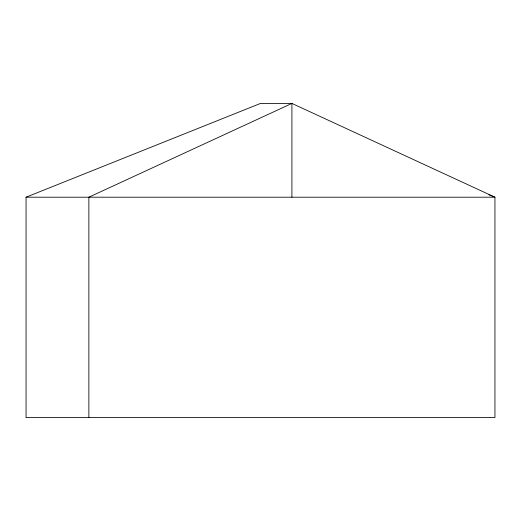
<?xml version="1.0" encoding="UTF-8"?>
<svg xmlns="http://www.w3.org/2000/svg" width="521" height="521" viewBox="0 0 521 521"><rect width="100%" height="100%" fill="white"/><g stroke="black" fill="none" stroke-linecap="round" stroke-linejoin="round"><path stroke-width="0.78" d="M26.05 197.198L260.5 103.419L291.91 103.419L494.95 197.198L494.95 417.582L26.05 417.582L26.05 197.198L494.95 197.198L488.919 194.789M291.91 197.198L291.91 103.419L88.87 197.198L88.87 417.582"/></g></svg>
